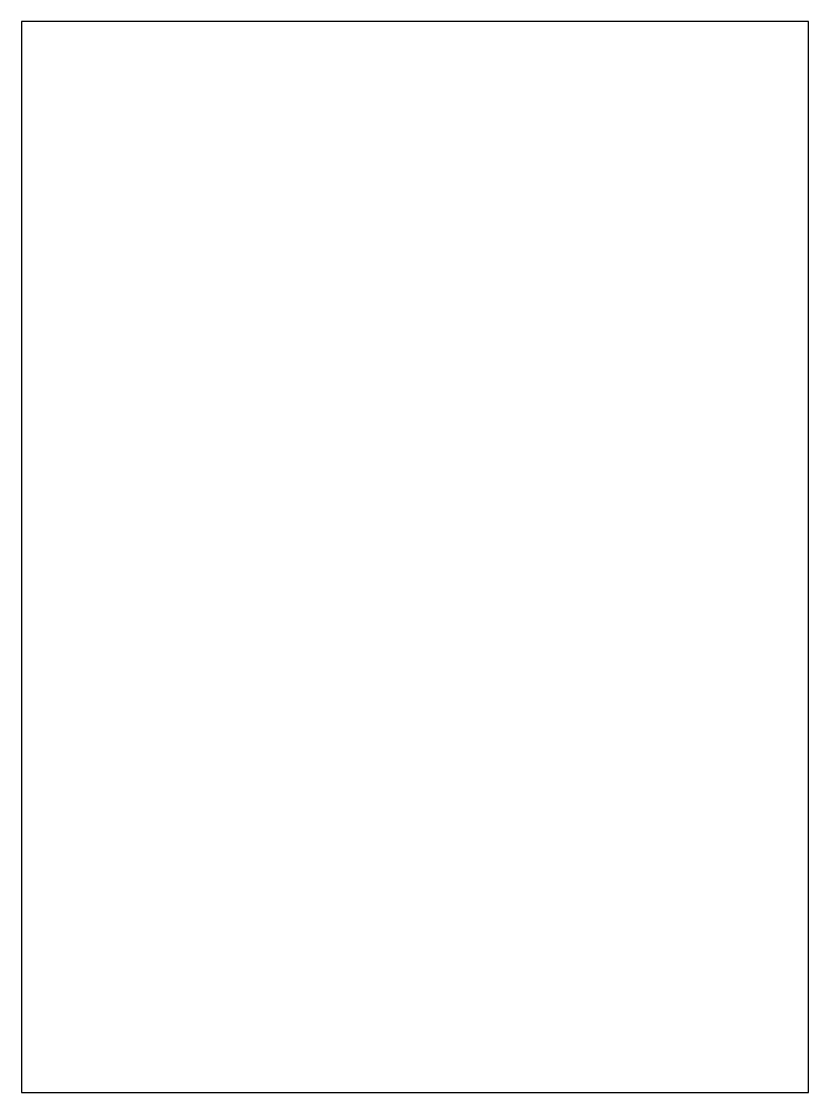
# Model space of a CAD drawing. Header units: millimetres. Extents: x -11.1 to 11.1, y -15.1 to 15.1.
import ezdxf

# ---------------------------------------------------------------- set-up
doc = ezdxf.new("R2010")
doc.units = ezdxf.units.MM
doc.layers.add('PERIMETER', color=5, linetype='CONTINUOUS')

msp = doc.modelspace()

# ---------------------------------------------------------------- linework, layer by layer
at = {"layer": 'PERIMETER'}
for p, q in [((-11.075, 15.075), (-11.075, -15.075)), ((11.075, 15.075), (-11.075, 15.075)), ((11.075, -15.075), (11.075, 15.075)), ((-11.075, -15.075), (11.075, -15.075))]:
    msp.add_line(p, q, dxfattribs=at)

doc.saveas('drawing.dxf')
